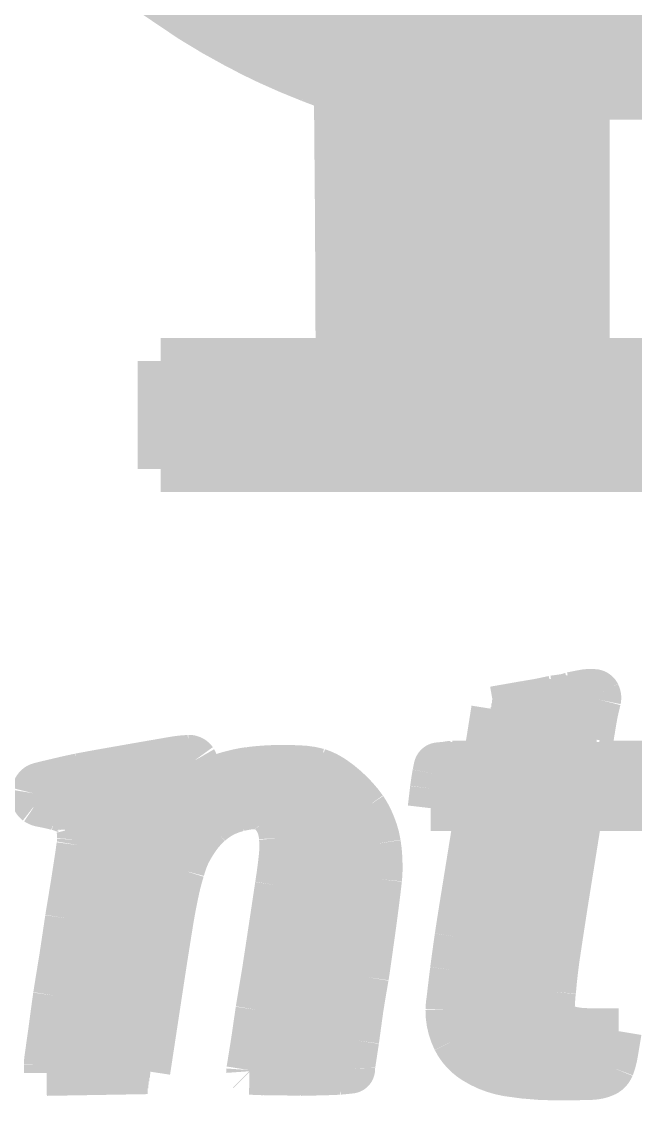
# Model space of a CAD drawing. Extents: x -0.3 to 74.7, y -2.5 to 45.9.
# Drawn here: x 9.777 to 11.14, y 2.301 to 4.697 of the extents above; entities that cross this region are included whole.
import ezdxf

# ---------------------------------------------------------------- set-up
doc = ezdxf.new("R2010")
doc.units = 0
doc.layers.add('BG_SILKSCREEN_TOP', color=6, linetype='CONTINUOUS')

msp = doc.modelspace()

# ---------------------------------------------------------------- linework, layer by layer
at = {"layer": 'BG_SILKSCREEN_TOP', "const_width": 0.1016}
for points in [[(10.279888, 4.62915), (10.279888, 4.90093)], [(10.331704, 4.89585), (10.331704, 4.62915)], [(10.331704, 4.74599), (10.086086, 4.74599)], [(11.554968, 4.74599), (10.279888, 4.74599)], [(10.331704, 4.738116), (10.097262, 4.738116)], [(10.331704, 4.730496), (10.108438, 4.730496)], [(10.331704, 4.722622), (10.120122, 4.722622)], [(11.554968, 4.738116), (10.279888, 4.738116)], [(11.554968, 4.730496), (10.279888, 4.730496)], [(11.554968, 4.722622), (10.279888, 4.722622)], [(10.331704, 4.715002), (10.131806, 4.715002)], [(10.331704, 4.707128), (10.143998, 4.707128)], [(10.331704, 4.699508), (10.156444, 4.699508)], [(11.554968, 4.715002), (10.279888, 4.715002)], [(11.554968, 4.707128), (10.279888, 4.707128)], [(11.554968, 4.699508), (10.279888, 4.699508)], [(10.331704, 4.691634), (10.16889, 4.691634)], [(10.331704, 4.68376), (10.18159, 4.68376)], [(10.331704, 4.67614), (10.194798, 4.67614)], [(11.554968, 4.691634), (10.279888, 4.691634)], [(11.554968, 4.68376), (10.279888, 4.68376)], [(11.554968, 4.67614), (10.279888, 4.67614)], [(10.331704, 4.668266), (10.208006, 4.668266)], [(10.331704, 4.660646), (10.221722, 4.660646)], [(10.331704, 4.652772), (10.235692, 4.652772)], [(10.331704, 4.645152), (10.25017, 4.645152)], [(11.554968, 4.668266), (10.279888, 4.668266)], [(11.554968, 4.660646), (10.279888, 4.660646)], [(11.554968, 4.652772), (10.279888, 4.652772)], [(11.554968, 4.645152), (10.279888, 4.645152)], [(10.331704, 4.637278), (10.264902, 4.637278)], [(11.554968, 4.637278), (10.279888, 4.637278)], [(11.554968, 4.629658), (10.279888, 4.629658)], [(10.331704, 4.629658), (10.279888, 4.629658)], [(11.554968, 4.621784), (10.29462, 4.621784)], [(10.329926, 4.621784), (10.295636, 4.621784)], [(11.554968, 4.614164), (10.310876, 4.614164)], [(10.320274, 4.614164), (10.312146, 4.614164)], [(11.554968, 4.60629), (10.327386, 4.60629)], [(11.554968, 4.598416), (10.344404, 4.598416)], [(11.554968, 4.590796), (10.362184, 4.590796)], [(11.554968, 4.582922), (10.380472, 4.582922)], [(11.554968, 4.575302), (10.399268, 4.575302)], [(10.476738, 4.54533), (10.417048, 4.56819)], [(11.554968, 4.567428), (10.41908, 4.567428)], [(11.554968, 4.559808), (10.439146, 4.559808)], [(11.554968, 4.551934), (10.459466, 4.551934)], [(10.479278, 4.24434), (10.476738, 4.54533)], [(11.554968, 4.544314), (10.476738, 4.544314)], [(11.554968, 4.53644), (10.476738, 4.53644)], [(11.031728, 4.52882), (10.476738, 4.52882)], [(11.031728, 4.53009), (11.031728, 3.94335)], [(11.554968, 4.53009), (11.031728, 4.53009)], [(11.031728, 4.520946), (10.476992, 4.520946)], [(11.031728, 4.513072), (10.476992, 4.513072)], [(11.031728, 4.505452), (10.476992, 4.505452)], [(11.031728, 4.497578), (10.476992, 4.497578)], [(11.031728, 4.489958), (10.476992, 4.489958)], [(11.031728, 4.482084), (10.477246, 4.482084)], [(11.031728, 4.474464), (10.477246, 4.474464)], [(11.031728, 4.46659), (10.477246, 4.46659)], [(11.031728, 4.45897), (10.4775, 4.45897)], [(11.031728, 4.451096), (10.4775, 4.451096)], [(11.031728, 4.443222), (10.4775, 4.443222)], [(11.031728, 4.435602), (10.4775, 4.435602)], [(11.031728, 4.427728), (10.477754, 4.427728)], [(11.031728, 4.420108), (10.477754, 4.420108)], [(11.031728, 4.412234), (10.477754, 4.412234)], [(11.031728, 4.404614), (10.477754, 4.404614)], [(11.031728, 4.39674), (10.478008, 4.39674)], [(11.031728, 4.38912), (10.478008, 4.38912)], [(11.031728, 4.381246), (10.478008, 4.381246)], [(11.031728, 4.373372), (10.478008, 4.373372)], [(11.031728, 4.365752), (10.478262, 4.365752)], [(11.031728, 4.357878), (10.478262, 4.357878)], [(11.031728, 4.350258), (10.478262, 4.350258)], [(11.031728, 4.342384), (10.478262, 4.342384)], [(11.031728, 4.334764), (10.478516, 4.334764)], [(11.031728, 4.32689), (10.478516, 4.32689)], [(11.031728, 4.31927), (10.478516, 4.31927)], [(11.031728, 4.311396), (10.478516, 4.311396)], [(11.031728, 4.303776), (10.47877, 4.303776)], [(11.031728, 4.295902), (10.47877, 4.295902)], [(11.031728, 4.288282), (10.47877, 4.288282)], [(11.031728, 4.280408), (10.479024, 4.280408)], [(11.031728, 4.272534), (10.479024, 4.272534)], [(11.031728, 4.264914), (10.479024, 4.264914)], [(11.031728, 4.25704), (10.479024, 4.25704)], [(11.031728, 4.24942), (10.479024, 4.24942)], [(10.480548, 3.94335), (10.479278, 4.24434)], [(11.031728, 4.241546), (10.479278, 4.241546)], [(11.031728, 4.233926), (10.479278, 4.233926)], [(11.031728, 4.226052), (10.479278, 4.226052)], [(11.031728, 4.218432), (10.479278, 4.218432)], [(11.031728, 4.210558), (10.479278, 4.210558)], [(11.031728, 4.202684), (10.479278, 4.202684)], [(11.031728, 4.195064), (10.479532, 4.195064)], [(11.031728, 4.18719), (10.479532, 4.18719)], [(11.031728, 4.17957), (10.479532, 4.17957)], [(11.031728, 4.171696), (10.479532, 4.171696)], [(11.031728, 4.164076), (10.479532, 4.164076)], [(11.031728, 4.156202), (10.479532, 4.156202)], [(11.031728, 4.148582), (10.479532, 4.148582)], [(11.031728, 4.140708), (10.479532, 4.140708)], [(11.031728, 4.132834), (10.479532, 4.132834)], [(11.031728, 4.125214), (10.479786, 4.125214)], [(11.031728, 4.11734), (10.479786, 4.11734)], [(11.031728, 4.10972), (10.479786, 4.10972)], [(11.031728, 4.101846), (10.479786, 4.101846)], [(11.031728, 4.094226), (10.479786, 4.094226)], [(11.031728, 4.086352), (10.479786, 4.086352)], [(11.031728, 4.078732), (10.479786, 4.078732)], [(11.031728, 4.070858), (10.48004, 4.070858)], [(11.031728, 4.062984), (10.48004, 4.062984)], [(11.031728, 4.055364), (10.48004, 4.055364)], [(11.031728, 4.04749), (10.48004, 4.04749)], [(11.031728, 4.03987), (10.48004, 4.03987)], [(11.031728, 4.031996), (10.48004, 4.031996)], [(11.031728, 4.024376), (10.48004, 4.024376)], [(11.031728, 4.016502), (10.48004, 4.016502)], [(11.031728, 4.008882), (10.48004, 4.008882)], [(11.031728, 4.001008), (10.480294, 4.001008)], [(11.031728, 3.993388), (10.480294, 3.993388)], [(11.031728, 3.985514), (10.480294, 3.985514)], [(11.031728, 3.97764), (10.480294, 3.97764)], [(11.031728, 3.97002), (10.480294, 3.97002)], [(11.031728, 3.962146), (10.480294, 3.962146)], [(11.031728, 3.954526), (10.480294, 3.954526)], [(10.085578, 3.94335), (10.480548, 3.94335)], [(10.085578, 3.70332), (10.085578, 3.94335)], [(11.554968, 3.939032), (10.085578, 3.939032)], [(11.554968, 3.931158), (10.085578, 3.931158)], [(11.031728, 3.946652), (10.480548, 3.946652)], [(11.031728, 3.94335), (11.554968, 3.94335)], [(11.554968, 3.923538), (10.085578, 3.923538)], [(11.554968, 3.915664), (10.085578, 3.915664)], [(11.554968, 3.908044), (10.085578, 3.908044)], [(11.554968, 3.90017), (10.085578, 3.90017)], [(11.554968, 3.892296), (10.085578, 3.892296)], [(11.554968, 3.884676), (10.085578, 3.884676)], [(11.554968, 3.876802), (10.085578, 3.876802)], [(11.554968, 3.869182), (10.085578, 3.869182)], [(11.554968, 3.861308), (10.085578, 3.861308)], [(11.554968, 3.853688), (10.085578, 3.853688)], [(11.554968, 3.845814), (10.085578, 3.845814)], [(11.554968, 3.838194), (10.085578, 3.838194)], [(11.554968, 3.83032), (10.085578, 3.83032)], [(11.554968, 3.822446), (10.085578, 3.822446)], [(11.554968, 3.814826), (10.085578, 3.814826)], [(11.554968, 3.806952), (10.085578, 3.806952)], [(11.554968, 3.799332), (10.085578, 3.799332)], [(11.554968, 3.791458), (10.085578, 3.791458)], [(11.554968, 3.783838), (10.085578, 3.783838)], [(11.554968, 3.775964), (10.085578, 3.775964)], [(11.554968, 3.768344), (10.085578, 3.768344)], [(11.554968, 3.76047), (10.085578, 3.76047)], [(11.554968, 3.752596), (10.085578, 3.752596)], [(11.554968, 3.744976), (10.085578, 3.744976)], [(11.554968, 3.737102), (10.085578, 3.737102)], [(11.554968, 3.729482), (10.085578, 3.729482)], [(11.554968, 3.721608), (10.085578, 3.721608)], [(11.554968, 3.713988), (10.085578, 3.713988)], [(11.554968, 3.706114), (10.085578, 3.706114)], [(11.554968, 3.70332), (10.085578, 3.70332)], [(11.055604, 3.186176), (10.919968, 3.186176)], [(11.057382, 3.19405), (10.95756, 3.19405)], [(11.056366, 3.201924), (10.998708, 3.201924)], [(10.806938, 3.04927), (10.825988, 3.16992)], [(11.05027, 3.163062), (10.824718, 3.163062)], [(10.825988, 3.16992), (10.898378, 3.18262)], [(11.052048, 3.170682), (10.830052, 3.170682)], [(11.053826, 3.178556), (10.874248, 3.178556)], [(11.046206, 3.139694), (10.821162, 3.139694)], [(11.047476, 3.147568), (10.822432, 3.147568)], [(11.048746, 3.155188), (10.823448, 3.155188)], [(11.042396, 3.116326), (10.817352, 3.116326)], [(11.043666, 3.1242), (10.818622, 3.1242)], [(11.044936, 3.132074), (10.819892, 3.132074)], [(11.039094, 3.093212), (10.813796, 3.093212)], [(11.04011, 3.100832), (10.815066, 3.100832)], [(11.04138, 3.108706), (10.816336, 3.108706)], [(11.036808, 3.069844), (10.809986, 3.069844)], [(11.037062, 3.077718), (10.811256, 3.077718)], [(11.038078, 3.085338), (10.812526, 3.085338)], [(10.163302, 3.046476), (10.046208, 3.046476)], [(10.161016, 3.05435), (10.090912, 3.05435)], [(11.17473, 3.046476), (10.71372, 3.046476)], [(10.754868, 3.04927), (10.806938, 3.04927)], [(11.04138, 3.05435), (10.8077, 3.05435)], [(11.037316, 3.062224), (10.808716, 3.062224)], [(11.106404, 3.04927), (11.175238, 3.04927)], [(11.175238, 3.04927), (11.171428, 3.02768)], [(10.160254, 3.023362), (9.915144, 3.023362)], [(10.162032, 3.030982), (9.957562, 3.030982)], [(10.162794, 3.038856), (10.001758, 3.038856)], [(10.456926, 3.023362), (10.228326, 3.023362)], [(10.439908, 3.030982), (10.25779, 3.030982)], [(10.39876, 3.038856), (10.32002, 3.038856)], [(11.170158, 3.023362), (10.694416, 3.023362)], [(11.171936, 3.030982), (10.69594, 3.030982)], [(11.173206, 3.038856), (10.697464, 3.038856)], [(10.49909, 2.992374), (9.807194, 2.992374)], [(10.155428, 2.999994), (9.81456, 2.999994)], [(10.15619, 3.007868), (9.84504, 3.007868)], [(10.158222, 3.015488), (9.87806, 3.015488)], [(10.4902, 2.999994), (10.166096, 2.999994)], [(10.480548, 3.007868), (10.1854, 3.007868)], [(10.469626, 3.015488), (10.205974, 3.015488)], [(10.685018, 2.95021), (10.690098, 2.99339)], [(11.163808, 2.992374), (10.689844, 2.992374)], [(11.165332, 2.999994), (10.69086, 2.999994)], [(11.166856, 3.007868), (10.691876, 3.007868)], [(11.16838, 3.015488), (10.693146, 3.015488)], [(10.514838, 2.976626), (9.803384, 2.976626)], [(10.507218, 2.9845), (9.803892, 2.9845)], [(10.52195, 2.969006), (9.805924, 2.969006)], [(11.16076, 2.969006), (10.68705, 2.969006)], [(11.162284, 2.976626), (10.688066, 2.976626)], [(11.163046, 2.9845), (10.688828, 2.9845)], [(11.162538, 2.97815), (11.157204, 2.95021)], [(10.5283, 2.961132), (9.814052, 2.961132)], [(10.282936, 2.953512), (9.847834, 2.953512)], [(10.24636, 2.945638), (9.873234, 2.945638)], [(10.534396, 2.953512), (10.303256, 2.953512)], [(10.53973, 2.945638), (10.324084, 2.945638)], [(10.790428, 2.95021), (10.685018, 2.95021)], [(11.157966, 2.953512), (10.685272, 2.953512)], [(11.159236, 2.961132), (10.686288, 2.961132)], [(10.757408, 2.74574), (10.790428, 2.95021)], [(11.016996, 2.945638), (10.789666, 2.945638)], [(11.017504, 2.95021), (10.984738, 2.74574)], [(11.157204, 2.95021), (11.017504, 2.95021)], [(10.227056, 2.938018), (9.886696, 2.938018)], [(10.21334, 2.930144), (9.89457, 2.930144)], [(10.202418, 2.922524), (9.899904, 2.922524)], [(10.544556, 2.938018), (10.332974, 2.938018)], [(10.54862, 2.930144), (10.33907, 2.930144)], [(10.55243, 2.922524), (10.34415, 2.922524)], [(11.013186, 2.922524), (10.785856, 2.922524)], [(11.014456, 2.930144), (10.787126, 2.930144)], [(11.015726, 2.938018), (10.788396, 2.938018)], [(10.193274, 2.91465), (9.902698, 2.91465)], [(10.185146, 2.90703), (9.904222, 2.90703)], [(10.17778, 2.899156), (9.905746, 2.899156)], [(10.555732, 2.91465), (10.34796, 2.91465)], [(10.55878, 2.90703), (10.350754, 2.90703)], [(10.56132, 2.899156), (10.352786, 2.899156)], [(11.009376, 2.899156), (10.782046, 2.899156)], [(11.010646, 2.90703), (10.783316, 2.90703)], [(11.011916, 2.91465), (10.784586, 2.91465)], [(10.160508, 2.875788), (9.906254, 2.875788)], [(10.17143, 2.891536), (9.906508, 2.891536)], [(10.165842, 2.883662), (9.906508, 2.883662)], [(10.56386, 2.891536), (10.354056, 2.891536)], [(10.565638, 2.883662), (10.354818, 2.883662)], [(10.567416, 2.875788), (10.355326, 2.875788)], [(11.005566, 2.875788), (10.778236, 2.875788)], [(11.006836, 2.883662), (10.779506, 2.883662)], [(11.008106, 2.891536), (10.780776, 2.891536)], [(9.892538, 2.78257), (9.902698, 2.84861)], [(9.902698, 2.84861), (9.905238, 2.86766)], [(10.1473, 2.852674), (9.903206, 2.852674)], [(10.151364, 2.860294), (9.904222, 2.860294)], [(10.155682, 2.868168), (9.905238, 2.868168)], [(10.570464, 2.852674), (10.355072, 2.852674)], [(10.568686, 2.868168), (10.35558, 2.868168)], [(10.569702, 2.860294), (10.35558, 2.860294)], [(11.001756, 2.852674), (10.77468, 2.852674)], [(11.003026, 2.860294), (10.775696, 2.860294)], [(11.004296, 2.868168), (10.776966, 2.868168)], [(10.137648, 2.829306), (9.89965, 2.829306)], [(10.140442, 2.83718), (9.90092, 2.83718)], [(10.14349, 2.8448), (9.901936, 2.8448)], [(10.571734, 2.829306), (10.352786, 2.829306)], [(10.57148, 2.83718), (10.353802, 2.83718)], [(10.570972, 2.8448), (10.354564, 2.8448)], [(10.9982, 2.829306), (10.77087, 2.829306)], [(10.99947, 2.83718), (10.77214, 2.83718)], [(11.00074, 2.8448), (10.773156, 2.8448)], [(10.130282, 2.805938), (9.896094, 2.805938)], [(10.132568, 2.813812), (9.89711, 2.813812)], [(10.134854, 2.821686), (9.89838, 2.821686)], [(10.57148, 2.805938), (10.349992, 2.805938)], [(10.571988, 2.813812), (10.351008, 2.813812)], [(10.571988, 2.821686), (10.352024, 2.821686)], [(10.99439, 2.805938), (10.76706, 2.805938)], [(10.99566, 2.813812), (10.76833, 2.813812)], [(10.99693, 2.821686), (10.7696, 2.821686)], [(9.879838, 2.7051), (9.892538, 2.78257)], [(10.123932, 2.782824), (9.892538, 2.782824)], [(10.125964, 2.790444), (9.893554, 2.790444)], [(10.127996, 2.798318), (9.894824, 2.798318)], [(10.569448, 2.782824), (10.346436, 2.782824)], [(10.570464, 2.790444), (10.347706, 2.790444)], [(10.571226, 2.798318), (10.348722, 2.798318)], [(10.99058, 2.782824), (10.76325, 2.782824)], [(10.99185, 2.790444), (10.76452, 2.790444)], [(10.99312, 2.798318), (10.76579, 2.798318)], [(10.118852, 2.759456), (9.888728, 2.759456)], [(10.120376, 2.76733), (9.889998, 2.76733)], [(10.122154, 2.77495), (9.891268, 2.77495)], [(10.566654, 2.759456), (10.34288, 2.759456)], [(10.56767, 2.76733), (10.34415, 2.76733)], [(10.568432, 2.77495), (10.34542, 2.77495)], [(10.98677, 2.759456), (10.75944, 2.759456)], [(10.98804, 2.76733), (10.76071, 2.76733)], [(10.98931, 2.77495), (10.76198, 2.77495)], [(10.112756, 2.728468), (9.883648, 2.728468)], [(10.11428, 2.736088), (9.884918, 2.736088)], [(10.11555, 2.743962), (9.886188, 2.743962)], [(10.117328, 2.751836), (9.887458, 2.751836)], [(10.562844, 2.728468), (10.338308, 2.728468)], [(10.563606, 2.736088), (10.339578, 2.736088)], [(10.564622, 2.743962), (10.340594, 2.743962)], [(10.565638, 2.751836), (10.341864, 2.751836)], [(10.981944, 2.728468), (10.75436, 2.728468)], [(10.983214, 2.736088), (10.75563, 2.736088)], [(10.984484, 2.743962), (10.7569, 2.743962)], [(10.9855, 2.751836), (10.75817, 2.751836)], [(9.867138, 2.62001), (9.879838, 2.7051)], [(10.108438, 2.7051), (9.879838, 2.7051)], [(10.109962, 2.712974), (9.881108, 2.712974)], [(10.111232, 2.720594), (9.882378, 2.720594)], [(10.559796, 2.7051), (10.334752, 2.7051)], [(10.560812, 2.712974), (10.336022, 2.712974)], [(10.561828, 2.720594), (10.337038, 2.720594)], [(10.978388, 2.7051), (10.750804, 2.7051)], [(10.979404, 2.712974), (10.752074, 2.712974)], [(10.980674, 2.720594), (10.753344, 2.720594)], [(10.104882, 2.681986), (9.876282, 2.681986)], [(10.106152, 2.689606), (9.877552, 2.689606)], [(10.107168, 2.69748), (9.878568, 2.69748)], [(10.556494, 2.681986), (10.331196, 2.681986)], [(10.55751, 2.689606), (10.332466, 2.689606)], [(10.55878, 2.69748), (10.333736, 2.69748)], [(10.974832, 2.681986), (10.747248, 2.681986)], [(10.975848, 2.689606), (10.748518, 2.689606)], [(10.977118, 2.69748), (10.749534, 2.69748)], [(10.101072, 2.658618), (9.872726, 2.658618)], [(10.102342, 2.666238), (9.873996, 2.666238)], [(10.103612, 2.674112), (9.875012, 2.674112)], [(10.553192, 2.658618), (10.32764, 2.658618)], [(10.554462, 2.666238), (10.32891, 2.666238)], [(10.555478, 2.674112), (10.33018, 2.674112)], [(10.971276, 2.658618), (10.743692, 2.658618)], [(10.972292, 2.666238), (10.744962, 2.666238)], [(10.973562, 2.674112), (10.745978, 2.674112)], [(10.097262, 2.63525), (9.869424, 2.63525)], [(10.098532, 2.643124), (9.87044, 2.643124)], [(10.099802, 2.650744), (9.87171, 2.650744)], [(10.550144, 2.63525), (10.324084, 2.63525)], [(10.55116, 2.643124), (10.325354, 2.643124)], [(10.552176, 2.650744), (10.326624, 2.650744)], [(10.96772, 2.63525), (10.74039, 2.63525)], [(10.96899, 2.643124), (10.74166, 2.643124)], [(10.970006, 2.650744), (10.742676, 2.650744)], [(10.093706, 2.612136), (9.865614, 2.612136)], [(10.094976, 2.619756), (9.866884, 2.619756)], [(10.096246, 2.62763), (9.868154, 2.62763)], [(10.546842, 2.612136), (10.320528, 2.612136)], [(10.547858, 2.619756), (10.321798, 2.619756)], [(10.548874, 2.62763), (10.323068, 2.62763)], [(10.964164, 2.612136), (10.737342, 2.612136)], [(10.965434, 2.619756), (10.738358, 2.619756)], [(10.966704, 2.62763), (10.739374, 2.62763)], [(10.09015, 2.588768), (9.861804, 2.588768)], [(10.09142, 2.596642), (9.863328, 2.596642)], [(10.092436, 2.604262), (9.864344, 2.604262)], [(10.302748, 2.5019), (10.316718, 2.58572)], [(10.543286, 2.588768), (10.316972, 2.588768)], [(10.544556, 2.596642), (10.318242, 2.596642)], [(10.545572, 2.604262), (10.319512, 2.604262)], [(10.96137, 2.588768), (10.734294, 2.588768)], [(10.962386, 2.596642), (10.735056, 2.596642)], [(10.963148, 2.604262), (10.736326, 2.604262)], [(10.086594, 2.5654), (9.858248, 2.5654)], [(10.087864, 2.573274), (9.859518, 2.573274)], [(10.08888, 2.581148), (9.860788, 2.581148)], [(10.089388, 2.58318), (10.056368, 2.36601)], [(10.53973, 2.5654), (10.313162, 2.5654)], [(10.541, 2.573274), (10.314432, 2.573274)], [(10.54227, 2.581148), (10.315956, 2.581148)], [(10.95883, 2.5654), (10.731246, 2.5654)], [(10.959592, 2.573274), (10.732262, 2.573274)], [(10.960608, 2.581148), (10.733278, 2.581148)], [(10.083038, 2.542286), (9.854438, 2.542286)], [(10.084308, 2.549906), (9.855708, 2.549906)], [(10.085324, 2.55778), (9.856978, 2.55778)], [(10.53592, 2.542286), (10.309352, 2.542286)], [(10.53719, 2.549906), (10.310622, 2.549906)], [(10.53846, 2.55778), (10.311892, 2.55778)], [(10.956544, 2.542286), (10.728452, 2.542286)], [(10.957306, 2.549906), (10.729468, 2.549906)], [(10.958068, 2.55778), (10.730484, 2.55778)], [(10.079482, 2.518918), (9.851136, 2.518918)], [(10.080752, 2.526792), (9.852152, 2.526792)], [(10.081768, 2.534412), (9.853168, 2.534412)], [(10.531856, 2.518918), (10.305542, 2.518918)], [(10.533126, 2.526792), (10.306812, 2.526792)], [(10.534396, 2.534412), (10.308082, 2.534412)], [(10.95502, 2.518918), (10.725658, 2.518918)], [(10.955274, 2.526792), (10.726674, 2.526792)], [(10.956036, 2.534412), (10.72769, 2.534412)], [(10.075926, 2.49555), (9.847834, 2.49555)], [(10.077196, 2.503424), (9.84885, 2.503424)], [(10.078212, 2.511044), (9.849866, 2.511044)], [(10.292588, 2.43205), (10.302748, 2.5019)], [(10.5283, 2.49555), (10.301732, 2.49555)], [(10.529316, 2.503424), (10.302748, 2.503424)], [(10.530586, 2.511044), (10.304272, 2.511044)], [(10.954258, 2.503424), (10.724388, 2.503424)], [(10.954258, 2.49555), (10.724388, 2.49555)], [(10.954512, 2.511044), (10.724896, 2.511044)], [(10.07237, 2.472436), (9.844786, 2.472436)], [(10.07364, 2.480056), (9.845802, 2.480056)], [(10.07491, 2.48793), (9.846818, 2.48793)], [(10.524998, 2.472436), (10.29843, 2.472436)], [(10.526014, 2.480056), (10.299446, 2.480056)], [(10.52703, 2.48793), (10.300716, 2.48793)], [(10.955782, 2.48793), (10.724896, 2.48793)], [(10.959338, 2.480056), (10.725912, 2.480056)], [(10.966196, 2.472436), (10.727182, 2.472436)], [(10.067798, 2.441448), (9.840468, 2.441448)], [(10.068814, 2.449068), (9.841484, 2.449068)], [(10.070084, 2.456942), (9.8425, 2.456942)], [(10.071354, 2.464562), (9.84377, 2.464562)], [(10.52068, 2.441448), (10.293858, 2.441448)], [(10.521696, 2.449068), (10.294874, 2.449068)], [(10.522966, 2.456942), (10.296144, 2.456942)], [(10.523982, 2.464562), (10.29716, 2.464562)], [(10.979912, 2.464562), (10.72896, 2.464562)], [(11.011154, 2.456942), (10.730992, 2.456942)], [(11.101832, 2.449068), (10.733786, 2.449068)], [(11.100562, 2.441448), (10.737088, 2.441448)], [(11.050778, 2.45491), (11.102848, 2.45491)], [(11.102848, 2.45491), (11.095228, 2.40919)], [(10.064242, 2.41808), (9.837166, 2.41808)], [(10.065512, 2.425954), (9.838182, 2.425954)], [(10.066528, 2.433574), (9.839452, 2.433574)], [(10.282428, 2.36855), (10.292588, 2.43205)], [(10.517378, 2.41808), (10.290302, 2.41808)], [(10.518394, 2.425954), (10.291572, 2.425954)], [(10.519664, 2.433574), (10.292588, 2.433574)], [(10.519918, 2.43459), (10.511028, 2.37617)], [(11.099292, 2.433574), (10.740644, 2.433574)], [(11.097768, 2.425954), (10.745216, 2.425954)], [(11.096752, 2.41808), (10.75055, 2.41808)], [(10.060686, 2.394712), (9.833864, 2.394712)], [(10.061956, 2.402586), (9.835134, 2.402586)], [(10.062972, 2.410206), (9.83615, 2.410206)], [(10.513822, 2.394712), (10.286492, 2.394712)], [(10.515092, 2.402586), (10.287762, 2.402586)], [(10.516108, 2.410206), (10.289032, 2.410206)], [(11.095228, 2.410206), (10.757154, 2.410206)], [(11.093958, 2.402586), (10.764774, 2.402586)], [(11.092434, 2.394712), (10.774172, 2.394712)], [(9.832848, 2.3622), (9.832848, 2.38125)], [(10.0584, 2.379218), (9.832848, 2.379218)], [(10.05713, 2.371598), (9.832848, 2.371598)], [(10.059416, 2.387092), (9.833102, 2.387092)], [(10.511028, 2.371598), (10.282936, 2.371598)], [(10.511536, 2.379218), (10.283952, 2.379218)], [(10.512552, 2.387092), (10.285222, 2.387092)], [(11.090148, 2.387092), (10.785856, 2.387092)], [(11.087862, 2.379218), (10.80008, 2.379218)], [(11.08456, 2.371598), (10.81786, 2.371598)], [(10.056368, 2.36601), (9.832848, 2.3622)], [(9.919462, 2.363724), (9.832848, 2.363724)], [(10.283698, 2.36474), (10.282428, 2.36601)], [(10.456164, 2.363724), (10.310876, 2.363724)], [(11.077956, 2.363724), (10.843006, 2.363724)], [(11.06043, 2.356104), (10.893806, 2.356104)]]:
    msp.add_lwpolyline(points, dxfattribs=at)
for points in [[(10.152888, 4.70154, -0.052413), (9.928098, 4.8768)], [(10.308844, 4.61518, -0.028342), (10.152888, 4.70154)], [(10.417048, 4.56819, -0.023849), (10.279888, 4.62915)], [(10.331704, 4.62915, -0.558631), (10.309098, 4.61518)], [(10.998708, 3.201924, -0.012394), (11.031728, 3.208274)], [(11.031728, 3.20802, -0.085213), (11.048238, 3.20802)], [(11.048238, 3.208274, -0.246504), (11.055858, 3.20294)], [(10.928604, 3.1877, -0.00155), (10.898378, 3.18262)], [(10.958068, 3.19405, -0.001611), (10.928604, 3.1877)], [(10.984738, 3.19786, -0.001598), (10.958068, 3.19405)], [(10.998708, 3.201924, -0.006789), (10.984738, 3.19786)], [(11.049508, 3.15849, -0.009744), (11.057128, 3.19151)], [(11.055604, 3.20294, -0.16941), (11.057128, 3.19151)], [(11.043158, 3.12039, -0.005786), (11.049508, 3.15849)], [(11.038078, 3.08483, -0.004687), (11.042904, 3.12039)], [(11.039348, 3.05689, -0.127255), (11.036808, 3.06705)], [(11.036808, 3.06705, -0.033722), (11.038078, 3.08483)], [(9.975088, 3.03403, -0.001144), (10.113518, 3.05816)], [(10.113518, 3.05816, -0.036457), (10.147808, 3.06197)], [(10.147808, 3.062224, -0.244499), (10.160508, 3.055874)], [(10.160508, 3.05562, -0.188051), (10.163048, 3.03911)], [(10.325608, 3.03911, -0.023386), (10.389108, 3.03911)], [(10.697718, 3.03911, -0.080464), (10.698988, 3.04292)], [(10.698988, 3.04292, -0.258311), (10.702798, 3.04546)], [(10.702798, 3.04546, -0.009993), (10.716768, 3.04673)], [(10.716768, 3.04673, -0.015736), (10.734548, 3.04927)], [(10.734548, 3.04927, -0.010338), (10.754868, 3.04927)], [(11.046968, 3.05181, -0.228902), (11.039348, 3.05689)], [(11.062208, 3.049524, -0.058833), (11.046968, 3.05181)], [(11.106404, 3.04927, -0.003866), (11.062208, 3.04927)], [(9.854438, 3.0099, -0.010026), (9.905238, 3.02133)], [(9.905238, 3.02133, -0.004012), (9.975088, 3.03403)], [(10.159238, 3.01879, -0.004842), (10.156698, 3.0099)], [(10.161778, 3.02895, -0.004874), (10.159238, 3.01879)], [(10.163048, 3.03911, -0.004936), (10.161778, 3.02895)], [(10.165588, 2.99974, -0.009968), (10.215118, 3.01879)], [(10.215118, 3.01879, -0.027886), (10.249408, 3.02895)], [(10.249408, 3.02895, -0.031654), (10.282428, 3.0353)], [(10.282428, 3.0353, -0.015459), (10.325608, 3.03911)], [(10.389108, 3.03911, -0.065257), (10.434828, 3.03276)], [(10.434828, 3.03276, -0.075192), (10.470388, 3.01498)], [(10.692638, 3.01117, -0.00785), (10.695178, 3.02641)], [(10.695178, 3.02641, -0.005434), (10.697718, 3.03911)], [(11.166348, 3.005074, -0.001103), (11.168888, 3.017774)], [(11.168888, 3.01752, -0.002561), (11.171428, 3.02768)], [(9.803638, 2.98323, -0.086742), (9.808718, 2.99466)], [(9.808718, 2.99466, -0.200991), (9.817608, 3.00101)], [(9.817608, 3.00101, -0.006698), (9.854438, 3.0099)], [(10.155428, 2.99974, -0.063721), (10.155428, 3.00355)], [(10.156698, 2.9972, -0.393846), (10.155428, 2.99974)], [(10.156698, 3.0099, -0.020357), (10.155428, 3.00355)], [(10.159238, 2.9972, -0.137011), (10.156698, 2.9972)], [(10.165588, 2.99974, -0.032668), (10.159238, 2.9972)], [(10.470388, 3.01498, -0.0461), (10.507218, 2.9845)], [(10.690098, 2.99339, -0.006089), (10.692638, 3.011424)], [(11.163808, 2.99085, -0.001159), (11.166348, 3.005074)], [(9.804908, 2.9718, -0.136441), (9.803638, 2.98323)], [(9.811004, 2.96291, -0.154894), (9.804908, 2.9718)], [(10.507218, 2.9845, -0.044852), (10.537698, 2.94894)], [(11.162538, 2.97815, -0.00157), (11.163808, 2.99085)], [(9.821418, 2.9591, -0.119518), (9.811258, 2.96291)], [(9.821418, 2.9591, -0.016206), (9.855708, 2.95148)], [(9.855708, 2.95148, -0.055104), (9.877298, 2.94386)], [(9.877298, 2.94386, -0.086826), (9.891268, 2.9337)], [(10.224008, 2.93624, -0.061515), (10.258298, 2.94894)], [(10.258298, 2.94894, -0.050159), (10.291318, 2.954274)], [(10.291318, 2.95402, -0.103345), (10.315448, 2.95021)], [(10.315448, 2.95021, -0.125869), (10.334498, 2.93624)], [(10.537698, 2.94894, -0.057836), (10.556748, 2.91211)], [(9.891268, 2.9337, -0.096503), (9.901428, 2.91973)], [(10.194798, 2.91592, -0.059663), (10.224008, 2.93624)], [(10.334498, 2.93624, -0.078302), (10.348468, 2.91338)], [(9.901428, 2.91973, -0.050199), (9.903968, 2.9083)], [(9.903968, 2.9083, -0.025595), (9.906508, 2.8956)], [(10.168128, 2.88671, -0.057422), (10.194798, 2.91592)], [(10.348468, 2.91338, -0.080863), (10.354818, 2.88417)], [(10.556748, 2.91211, -0.055366), (10.568178, 2.871724)], [(9.906508, 2.88036, -0.034813), (9.905238, 2.86766)], [(9.906508, 2.8956, -0.028397), (9.906508, 2.88036)], [(10.145268, 2.84861, -0.041861), (10.168128, 2.88671)], [(10.354818, 2.88417, -0.041859), (10.354818, 2.84607)], [(10.132568, 2.81305, -0.039077), (10.145268, 2.84861)], [(10.568178, 2.87147, -0.038497), (10.571988, 2.82194)], [(10.354818, 2.846324, -0.013686), (10.345928, 2.77876)], [(10.121138, 2.76987, -0.021325), (10.132568, 2.81305)], [(10.571988, 2.82194, -0.027129), (10.570718, 2.79273)], [(10.345928, 2.77876, -0.000904), (10.316718, 2.58572)], [(10.570718, 2.79273, -0.003447), (10.563098, 2.7305)], [(10.108438, 2.70383, -0.011855), (10.121138, 2.76987)], [(10.563098, 2.7305, -0.004092), (10.552938, 2.65557)], [(10.744708, 2.66446, -0.002758), (10.757408, 2.74574)], [(10.964418, 2.61239, -0.00211), (10.984738, 2.74574)], [(10.089388, 2.58318, -0.002313), (10.108438, 2.70383)], [(10.734548, 2.5908, -0.003452), (10.744708, 2.66446)], [(10.552938, 2.65557, -0.003409), (10.541508, 2.57556)], [(9.853168, 2.53365, -0.00124), (9.867138, 2.62001)], [(10.956798, 2.54254, -0.012164), (10.964418, 2.61239)], [(10.726928, 2.5273, -0.002764), (10.734548, 2.5908)], [(10.528554, 2.49936, -0.000563), (10.541254, 2.57556)], [(10.954004, 2.49936, -0.018938), (10.956544, 2.54254)], [(9.843008, 2.45872, -0.0018), (9.853168, 2.53365)], [(10.724388, 2.5019, -0.029214), (10.726928, 2.5273)], [(10.519918, 2.43459, -0.000873), (10.528808, 2.49936)], [(10.739628, 2.43586, -0.116743), (10.724388, 2.5019)], [(10.959338, 2.48031, -0.156969), (10.954004, 2.49936)], [(10.970768, 2.46888, -0.10929), (10.959338, 2.48031)], [(10.989818, 2.46126, -0.063209), (10.970768, 2.46888)], [(9.834118, 2.39522, -0.000808), (9.843008, 2.45872)], [(11.016488, 2.45618, -0.048133), (10.989818, 2.46126)], [(11.050778, 2.45491, -0.022207), (11.016488, 2.45618)], [(10.782808, 2.38887, -0.139791), (10.739628, 2.43586)], [(9.832848, 2.38125, -0.0365), (9.834118, 2.395474)], [(11.095228, 2.40919, -0.053614), (11.086338, 2.3749)], [(10.511028, 2.37109, -0.436675), (10.507218, 2.36728)], [(10.511028, 2.37109, -0.030441), (10.511028, 2.37617)], [(10.856468, 2.36093, -0.099019), (10.782808, 2.38887)], [(11.086084, 2.3749, -0.204182), (11.070844, 2.35966)], [(10.282428, 2.36601, -0.035615), (10.282428, 2.36855)], [(10.315448, 2.36347, -0.000873), (10.283698, 2.36474)], [(10.352278, 2.36347, -0.004687), (10.315448, 2.36347)], [(10.396728, 2.3622, -0.002856), (10.352278, 2.36347)], [(10.446004, 2.36347, -0.00479), (10.396728, 2.3622)], [(10.481818, 2.36474, -0.012541), (10.446004, 2.36347)], [(10.507218, 2.36728, -0.007763), (10.481818, 2.36474)], [(10.964418, 2.35204, -0.039583), (10.856468, 2.36093)], [(11.042904, 2.35331, -0.007623), (10.964418, 2.35204)], [(11.070844, 2.35966, -0.094286), (11.042904, 2.35331)]]:
    msp.add_lwpolyline(points, format="xyb", dxfattribs=at)

doc.saveas('drawing.dxf')
